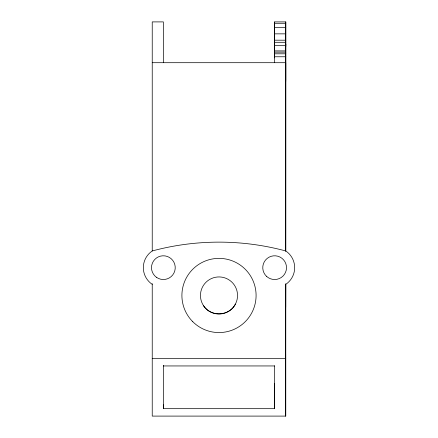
<?xml version="1.0" encoding="UTF-8"?>
<svg xmlns="http://www.w3.org/2000/svg" width="438" height="438" viewBox="0 0 438 438"><rect width="100%" height="100%" fill="white"/><g stroke="black" fill="none" stroke-linecap="round" stroke-linejoin="round"><path stroke-width="0.66" d="M163.363 404.778L163.363 408.676L274.653 408.676L274.664 383.431M274.642 62.7L274.637 21.9L285.768 21.9L285.768 78.763M274.653 408.676L274.664 365.763M285.707 283.742L285.707 416.1L152.232 416.095L152.232 283.704M285.729 251.209L285.768 62.705L152.232 62.7M285.768 46.642L285.768 44.156L285.768 44.785M285.768 80.526L285.768 81.249M285.768 80.061L285.768 78.977M285.724 307.301L285.768 284.344A20.099 20.099 0 0 0 285.768 250.963L285.768 21.9M285.768 284.344L285.707 416.1L285.685 354.041M235.43 304.071C229.441 316.406 210.328 317.2 203.336 305.401M274.637 21.9L274.642 23.291L285.768 23.291M274.642 57.904L274.642 27.37L285.768 27.364M274.642 33.852L285.768 33.852M274.642 42.3L285.768 42.3M274.642 45.388L285.768 45.388M274.642 52.138L285.768 52.138M274.642 53.803L285.768 53.803M274.642 56.765L285.768 56.765M152.232 358.53L285.768 358.53M163.363 365.949L274.637 365.949M274.642 40.181L285.768 40.203M274.642 50.901L285.768 50.917M274.642 23.291L274.642 27.37M163.363 62.705L163.363 21.9L152.232 21.9L152.232 250.963A20.099 20.099 0 0 0 152.232 284.344M163.363 365.276L163.363 408.676M152.232 250.963A256.871 256.871 0 0 1 285.768 250.963M274.642 44.156L274.637 44.785L274.642 44.156M192.769 321.7A37.093 37.093 0 0 0 254.828 305.072A37.093 37.093 0 0 0 209.402 259.641A37.093 37.093 0 0 0 192.769 321.7M266.567 276.356A11.87 11.87 0 0 0 286.211 270.295A11.87 11.87 0 0 0 271.138 256.312A11.87 11.87 0 0 0 266.567 276.356M156.486 277.325A11.87 11.87 0 0 0 175.178 268.773A11.87 11.87 0 0 0 158.419 256.86A11.87 11.87 0 0 0 156.486 277.325M206.44 309.118A18.544 18.544 0 0 0 237.095 299.526A18.544 18.544 0 0 0 213.465 277.774A18.544 18.544 0 0 0 206.44 309.118"/></g></svg>
